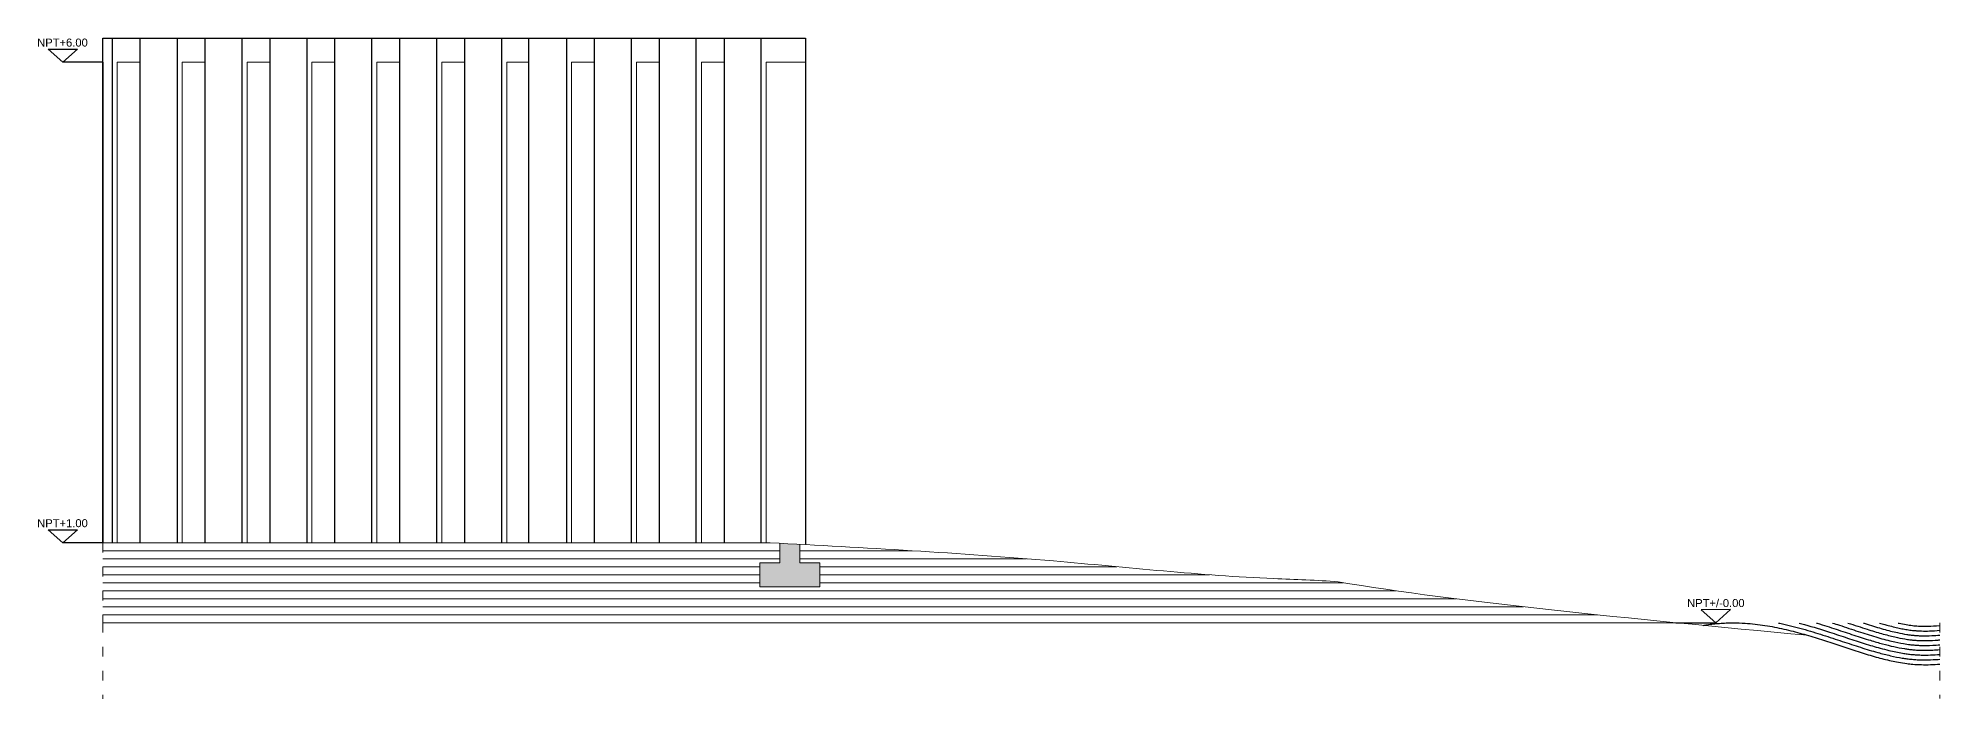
# Model space of a CAD drawing. Header units: millimetres. Extents: x 19901 to 59163, y 13732 to 30178.
# Drawn here: x 56786 to 59163, y 23164 to 23989 of the extents above; entities that cross this region are included whole.
import ezdxf
from ezdxf.enums import TextEntityAlignment as Align

# ---------------------------------------------------------------- set-up
doc = ezdxf.new("R2010")
doc.units = ezdxf.units.MM
doc.linetypes.add('ACAD_ISO03W100', pattern=[30, 12, -18])
for name, color, linetype in [('A-ANNO-SYMB', 3, 'Continuous'), ('A-ANNO-TEXT', 3, 'Continuous'), ('Acqua', 140, 'Continuous')]:
    doc.layers.add(name, color=color, linetype=linetype)
for name, color, linetype, lineweight in [('CAMPITURA', 9, 'Continuous', 13), ('Curve di livello', 6, 'Continuous', 9), ('LINEA TERRA', 7, 'Continuous', 18), ('MURO', 1, 'Continuous', 25), ('Vetro', 150, 'Continuous', 15), ('Wall', 255, 'Continuous', 20)]:
    doc.layers.add(name, color=color, linetype=linetype, lineweight=lineweight)
doc.styles.add('ARIAL', font='arial.ttf')

msp = doc.modelspace()

# ---------------------------------------------------------------- hatches: boundary and pattern name
at = {"layer": 'CAMPITURA'}
h = msp.add_hatch(color=256, dxfattribs=at)
h.dxf.hatch_style = 1
h.paths.add_polyline_path([(57738.4, 23357), (57725.9, 23357.7), (57713.4, 23358.4), (57713.4, 23334), (57688.4, 23334), (57688.4, 23304), (57763.4, 23304), (57763.4, 23334), (57738.4, 23334)])

# ---------------------------------------------------------------- linework, layer by layer
at = {"layer": 'A-ANNO-SYMB', "ltscale": 0.8}
for p, q in [((56867.4, 23959), (56817.4, 23959)), ((56867.4, 23359), (56817.4, 23359)), ((58833.1, 23259.2), (58883.1, 23259.2))]:
    msp.add_line(p, q, dxfattribs=at)
at = {"layer": 'A-ANNO-SYMB'}
for points in [[(56817.4, 23959), (56799, 23975.2), (56835.8, 23975.2)], [(56817.4, 23359), (56799, 23375.2), (56835.8, 23375.2)], [(58883.1, 23259.2), (58901.4, 23275.5), (58864.6, 23275.4)]]:
    msp.add_lwpolyline(points, close=True, dxfattribs=at)
at = {"layer": 'Acqua'}
for points, knots in [([(58867.2, 23255.9), (58868.8, 23256.1), (58870.4, 23256.4), (58874.6, 23257), (58877.2, 23257.4), (58882.4, 23257.9), (58885, 23258.2), (58890.4, 23258.6), (58893.2, 23258.8), (58898.7, 23259), (58901.5, 23259), (58909.4, 23259), (58914.5, 23258.9), (58928, 23258), (58936.3, 23257.1), (58952.4, 23254.5), (58960.3, 23253), (58975.7, 23249.5), (58983.2, 23247.5), (58997.9, 23243.4), (59005.2, 23241.2), (59019.3, 23236.7), (59026.2, 23234.4), (59039.7, 23230), (59046.4, 23227.8), (59059.9, 23223.4), (59066.7, 23221.2), (59080.1, 23217.2), (59086.5, 23215.4), (59099.1, 23212.2), (59105.2, 23210.9), (59114.7, 23209.2), (59118.1, 23208.6), (59124, 23207.9), (59126.5, 23207.6), (59136.2, 23206.8), (59143.5, 23206.6), (59154.9, 23207), (59158.8, 23207.2), (59162.7, 23207.6)], [1682.444381, 1682.444381, 1682.444381, 1682.444381, 1686.343645, 1686.343645, 1692.380436, 1692.380436, 1698.417228, 1698.417228, 1704.902287, 1704.902287, 1711.387347, 1711.387347, 1723.669582, 1723.669582, 1744.175282, 1744.175282, 1764.680983, 1764.680983, 1785.186683, 1785.186683, 1805.692384, 1805.692384, 1826.198085, 1826.198085, 1846.703785, 1846.703785, 1868.857974, 1868.857974, 1891.012162, 1891.012162, 1913.16635, 1913.16635, 1926.564272, 1926.564272, 1936.490002, 1936.490002, 1965.345205, 1965.345205, 1979.86048, 1979.86048, 1979.86048, 1979.86048]), ([(58961.3, 23258.8), (58962.3, 23258.6), (58963.4, 23258.4), (58973.7, 23256.2), (58982.6, 23253.9), (59000.1, 23249), (59008.6, 23246.4), (59025.1, 23241.1), (59033.1, 23238.5), (59048.8, 23233.3), (59056.4, 23230.8), (59071.2, 23226.1), (59078.4, 23223.9), (59090.7, 23220.5), (59096, 23219.2), (59106.2, 23216.8), (59111.2, 23215.8), (59117.9, 23214.7), (59119.9, 23214.5), (59124, 23213.9), (59126.1, 23213.7), (59130.3, 23213.3), (59132.4, 23213.1), (59136.7, 23212.9), (59138.9, 23212.8), (59145.5, 23212.7), (59149.9, 23212.8), (59157.2, 23213.2), (59159.9, 23213.4), (59162.7, 23213.6)], [1757.716063, 1757.716063, 1757.716063, 1757.716063, 1760.404935, 1760.404935, 1784.409653, 1784.409653, 1808.41437, 1808.41437, 1832.419088, 1832.419088, 1856.423805, 1856.423805, 1880.428522, 1880.428522, 1899.26089, 1899.26089, 1918.093258, 1918.093258, 1925.895247, 1925.895247, 1934.706752, 1934.706752, 1943.518258, 1943.518258, 1952.329763, 1952.329763, 1969.952774, 1969.952774, 1980.494814, 1980.494814, 1980.494814, 1980.494814]), ([(58987.1, 23258.8), (58989.4, 23258.2), (58991.6, 23257.6), (59004.6, 23253.9), (59015.1, 23250.7), (59032.8, 23244.9), (59040.2, 23242.4), (59054.7, 23237.7), (59061.7, 23235.4), (59075.3, 23231.1), (59081.9, 23229.2), (59092, 23226.4), (59095.6, 23225.5), (59105.1, 23223.2), (59110.8, 23222), (59118.2, 23220.8), (59120.2, 23220.5), (59124.1, 23220), (59126, 23219.7), (59129.8, 23219.4), (59131.8, 23219.2), (59135.6, 23219), (59137.6, 23218.9), (59143.4, 23218.7), (59147.3, 23218.8), (59155, 23219), (59158.8, 23219.3), (59162.7, 23219.6)], [1779.152063, 1779.152063, 1779.152063, 1779.152063, 1785.114954, 1785.114954, 1814.704991, 1814.704991, 1837.151429, 1837.151429, 1859.597868, 1859.597868, 1882.044306, 1882.044306, 1895.135713, 1895.135713, 1917.089972, 1917.089972, 1925.297808, 1925.297808, 1933.54056, 1933.54056, 1941.783312, 1941.783312, 1950.026064, 1950.026064, 1966.138166, 1966.138166, 1981.160105, 1981.160105, 1981.160105, 1981.160105]), ([(59008.9, 23258.8), (59009.1, 23258.7), (59009.4, 23258.7), (59017.8, 23256.1), (59025.6, 23253.6), (59040.8, 23248.6), (59048.2, 23246.1), (59062.5, 23241.4), (59069.4, 23239.2), (59081.3, 23235.6), (59086.4, 23234.1), (59096.1, 23231.5), (59100.9, 23230.3), (59110, 23228.3), (59114.4, 23227.5), (59120.3, 23226.5), (59122.1, 23226.3), (59125.6, 23225.8), (59127.5, 23225.6), (59131.2, 23225.3), (59133.1, 23225.1), (59136.8, 23224.9), (59138.7, 23224.9), (59145, 23224.7), (59149.5, 23224.8), (59156.9, 23225.2), (59159.8, 23225.4), (59162.7, 23225.6)], [1797.463347, 1797.463347, 1797.463347, 1797.463347, 1798.210831, 1798.210831, 1820.835961, 1820.835961, 1843.461091, 1843.461091, 1866.08622, 1866.08622, 1883.738863, 1883.738863, 1901.391505, 1901.391505, 1919.044148, 1919.044148, 1926.461761, 1926.461761, 1934.774258, 1934.774258, 1943.086755, 1943.086755, 1951.399251, 1951.399251, 1970.19153, 1970.19153, 1981.859635, 1981.859635, 1981.859635, 1981.859635]), ([(59028.8, 23258.8), (59031.7, 23257.9), (59034.5, 23257), (59045.5, 23253.4), (59053.4, 23250.7), (59068.5, 23245.8), (59075.8, 23243.5), (59089.7, 23239.4), (59096.4, 23237.6), (59107.9, 23234.9), (59112.9, 23233.8), (59120.4, 23232.6), (59123, 23232.2), (59127.2, 23231.7), (59128.7, 23231.5), (59132.2, 23231.2), (59134.1, 23231.1), (59138, 23230.9), (59139.9, 23230.8), (59147.2, 23230.7), (59152.8, 23230.9), (59159.9, 23231.4), (59161.3, 23231.5), (59162.7, 23231.7)], [1814.705542, 1814.705542, 1814.705542, 1814.705542, 1823.070681, 1823.070681, 1847.406065, 1847.406065, 1871.741448, 1871.741448, 1896.076832, 1896.076832, 1916.33164, 1916.33164, 1928.068229, 1928.068229, 1935.427839, 1935.427839, 1944.2689, 1944.2689, 1953.10996, 1953.10996, 1976.807691, 1976.807691, 1982.594364, 1982.594364, 1982.594364, 1982.594364]), ([(59048.1, 23258.8), (59056.3, 23256.1), (59064.3, 23253.5), (59078.2, 23249.1), (59084.3, 23247.2), (59095.9, 23244), (59101.4, 23242.5), (59111, 23240.4), (59115.2, 23239.5), (59121.3, 23238.5), (59123.3, 23238.2), (59126.9, 23237.8), (59128.5, 23237.6), (59131.8, 23237.3), (59133.6, 23237.1), (59137.4, 23236.9), (59139.2, 23236.8), (59143.1, 23236.8), (59145, 23236.8), (59151.4, 23236.9), (59156, 23237.1), (59161.4, 23237.6), (59162, 23237.6), (59162.7, 23237.7)], [1831.973096, 1831.973096, 1831.973096, 1831.973096, 1857.361203, 1857.361203, 1878.475204, 1878.475204, 1899.589205, 1899.589205, 1917.064272, 1917.064272, 1926.546792, 1926.546792, 1934.056895, 1934.056895, 1942.925024, 1942.925024, 1951.793152, 1951.793152, 1960.661281, 1960.661281, 1980.659543, 1980.659543, 1983.366719, 1983.366719, 1983.366719, 1983.366719]), ([(59067.3, 23258.8), (59068.9, 23258.3), (59070.5, 23257.8), (59079.1, 23255.1), (59085.8, 23253), (59098.4, 23249.5), (59104.3, 23248), (59114, 23245.9), (59117.9, 23245.1), (59123, 23244.3), (59124.4, 23244.1), (59127.3, 23243.7), (59128.8, 23243.6), (59131.8, 23243.3), (59133.2, 23243.2), (59136.3, 23243), (59137.8, 23242.9), (59143.7, 23242.7), (59148.3, 23242.8), (59156.2, 23243.2), (59159.4, 23243.4), (59162.7, 23243.7)], [1850.304302, 1850.304302, 1850.304302, 1850.304302, 1855.6088, 1855.6088, 1878.903321, 1878.903321, 1902.197841, 1902.197841, 1919.21555, 1919.21555, 1926.002041, 1926.002041, 1933.562434, 1933.562434, 1941.122827, 1941.122827, 1948.68322, 1948.68322, 1970.035878, 1970.035878, 1984.178369, 1984.178369, 1984.178369, 1984.178369]), ([(59087.5, 23258.8), (59089.9, 23258.1), (59092.1, 23257.5), (59100, 23255.3), (59105.3, 23253.9), (59112.7, 23252.3), (59115, 23251.8), (59119.4, 23251), (59121.5, 23250.6), (59124.8, 23250.1), (59125.9, 23250), (59128.2, 23249.7), (59129.3, 23249.6), (59131.9, 23249.3), (59133.5, 23249.2), (59136.6, 23249), (59138.2, 23248.9), (59143.1, 23248.7), (59146.4, 23248.8), (59154, 23249), (59158.2, 23249.3), (59162.7, 23249.7)], [1871.373969, 1871.373969, 1871.373969, 1871.373969, 1879.783763, 1879.783763, 1900.953574, 1900.953574, 1910.996034, 1910.996034, 1921.038494, 1921.038494, 1926.908592, 1926.908592, 1932.77869, 1932.77869, 1940.969962, 1940.969962, 1949.161234, 1949.161234, 1965.543779, 1965.543779, 1985.032772, 1985.032772, 1985.032772, 1985.032772]), ([(59111, 23258.8), (59111.3, 23258.8), (59111.6, 23258.7), (59114.9, 23257.9), (59117.9, 23257.4), (59123.4, 23256.4), (59126.1, 23256), (59129.8, 23255.5), (59131, 23255.4), (59133.5, 23255.2), (59134.8, 23255.1), (59137.3, 23254.9), (59138.6, 23254.9), (59142.6, 23254.8), (59145.3, 23254.8), (59152.6, 23254.9), (59157.4, 23255.2), (59162.5, 23255.8), (59162.6, 23255.8), (59162.7, 23255.8)], [1900.083977, 1900.083977, 1900.083977, 1900.083977, 1901.275243, 1901.275243, 1914.750447, 1914.750447, 1928.22565, 1928.22565, 1935.166708, 1935.166708, 1942.107766, 1942.107766, 1949.048823, 1949.048823, 1962.930939, 1962.930939, 1985.497686, 1985.497686, 1985.932719, 1985.932719, 1985.932719, 1985.932719])]:
    msp.add_open_spline(points, degree=3, knots=knots, dxfattribs=at)
at = {"layer": 'Curve di livello'}
msp.add_open_spline([(57701.3, 23359), (57819.4, 23352.7), (58029.4, 23341.5), (58265.4, 23315.2), (58384.3, 23312.5), (58411.1, 23310.2), (58562.9, 23284.7), (58775, 23264.4), (58997.4, 23243.5)], degree=3, knots=[0, 0, 0, 0, 354.970626, 630.843822, 711.562026, 711.562026, 711.562026, 1334.217081, 1334.217081, 1334.217081, 1334.217081], dxfattribs=at)
at = {"layer": 'LINEA TERRA'}
for p, q in [((56867.4, 23359), (57701.3, 23359)), ((56867.4, 23349), (57713.4, 23349)), ((56867.4, 23339), (57713.4, 23339)), ((57738.4, 23349), (57878.8, 23349)), ((57738.4, 23339), (58021.6, 23339)), ((56867.4, 23329), (57688.4, 23329)), ((56867.4, 23319), (57688.4, 23319)), ((57763.4, 23329), (58134.6, 23329)), ((57763.4, 23319), (58250.2, 23319)), ((56867.4, 23309), (57688.4, 23309)), ((56867.4, 23299), (58483.3, 23299)), ((57763.4, 23309), (58417.8, 23309)), ((56867.4, 23289), (58558.3, 23289)), ((56867.4, 23279), (58642.5, 23279)), ((56867.4, 23269), (58735.1, 23269)), ((56867.4, 23259), (58833.1, 23259.2))]:
    msp.add_line(p, q, dxfattribs=at)
at = {"layer": 'LINEA TERRA', "linetype": 'ACAD_ISO03W100'}
for p, q in [((56867.4, 23359), (56867.4, 23259)), ((56867.4, 23259), (56867.4, 23164)), ((59163, 23259), (59163, 23164.6))]:
    msp.add_line(p, q, dxfattribs=at)
at = {"layer": 'MURO'}
for p, q in [((56867.4, 23359), (56867.4, 23989)), ((56867.4, 23989), (57745.4, 23989)), ((56879, 23989), (56879, 23359)), ((56913.7, 23989), (56913.7, 23359)), ((56960.1, 23989), (56960.1, 23359)), ((56994.8, 23989), (56994.8, 23359)), ((57041.2, 23989), (57041.2, 23359)), ((57075.9, 23989), (57075.9, 23359)), ((57122.3, 23989), (57122.3, 23359)), ((57157.1, 23989), (57157.1, 23359)), ((57203.4, 23359), (57203.4, 23989)), ((57238.2, 23989), (57238.2, 23359)), ((57284.5, 23989), (57284.5, 23359)), ((57319.3, 23989), (57319.3, 23359)), ((57365.6, 23989), (57365.6, 23359)), ((57399.5, 23989), (57399.5, 23359)), ((57446.7, 23989), (57446.7, 23359)), ((57481.5, 23989), (57481.5, 23359)), ((57527.8, 23989), (57527.8, 23359)), ((57562.6, 23989), (57562.6, 23359)), ((57609, 23359), (57609, 23989)), ((57643.7, 23989), (57643.7, 23359)), ((57690.1, 23359), (57690.1, 23989)), ((57745.4, 23989), (57745.4, 23356.7)), ((56867.4, 23959), (56867.4, 23359))]:
    msp.add_line(p, q, dxfattribs=at)
at = {"layer": 'Vetro'}
for p, q in [((56885.4, 23959), (56885.4, 23359)), ((56885.4, 23959), (56913.7, 23959)), ((56966.5, 23959), (56966.5, 23359)), ((56966.5, 23959), (56994.8, 23959)), ((57047.6, 23959), (57047.6, 23359)), ((57047.6, 23959), (57075.9, 23959)), ((57128.7, 23959), (57128.7, 23359)), ((57128.7, 23959), (57157.1, 23959)), ((57209.9, 23959), (57238.2, 23959)), ((57209.9, 23959), (57209.9, 23359)), ((57291, 23959), (57291, 23359)), ((57291, 23959), (57319.3, 23959)), ((57372.1, 23959), (57399.5, 23959)), ((57372.1, 23959), (57372.1, 23359)), ((57453.2, 23959), (57453.2, 23359)), ((57453.2, 23959), (57481.5, 23959)), ((57534.3, 23959), (57534.3, 23359)), ((57534.3, 23959), (57562.6, 23959)), ((57615.4, 23959), (57615.4, 23359)), ((57615.4, 23959), (57643.7, 23959)), ((57696.5, 23959), (57696.5, 23359)), ((57696.5, 23959), (57745.4, 23959))]:
    msp.add_line(p, q, dxfattribs=at)
at = {"layer": 'Wall'}
for p, q in [((57713.4, 23358.4), (57713.4, 23334)), ((57738.4, 23334), (57738.4, 23357)), ((57713.4, 23334), (57688.4, 23334)), ((57688.4, 23334), (57688.4, 23304)), ((57763.4, 23334), (57738.4, 23334)), ((57763.4, 23304), (57763.4, 23334)), ((57688.4, 23304), (57763.4, 23304))]:
    msp.add_line(p, q, dxfattribs=at)

# ---------------------------------------------------------------- texts
at = {"layer": 'A-ANNO-TEXT', "style": 'ARIAL'}
for s, p in [('NPT+6.00', (56817, 23978.4)), ('NPT+1.00', (56817, 23378.4)), ('NPT+/-0.00', (58883, 23278.7))]:
    msp.add_text(s, height=10, rotation=0.065, dxfattribs=at).set_placement(p, align=Align.CENTER)

doc.saveas('drawing.dxf')
